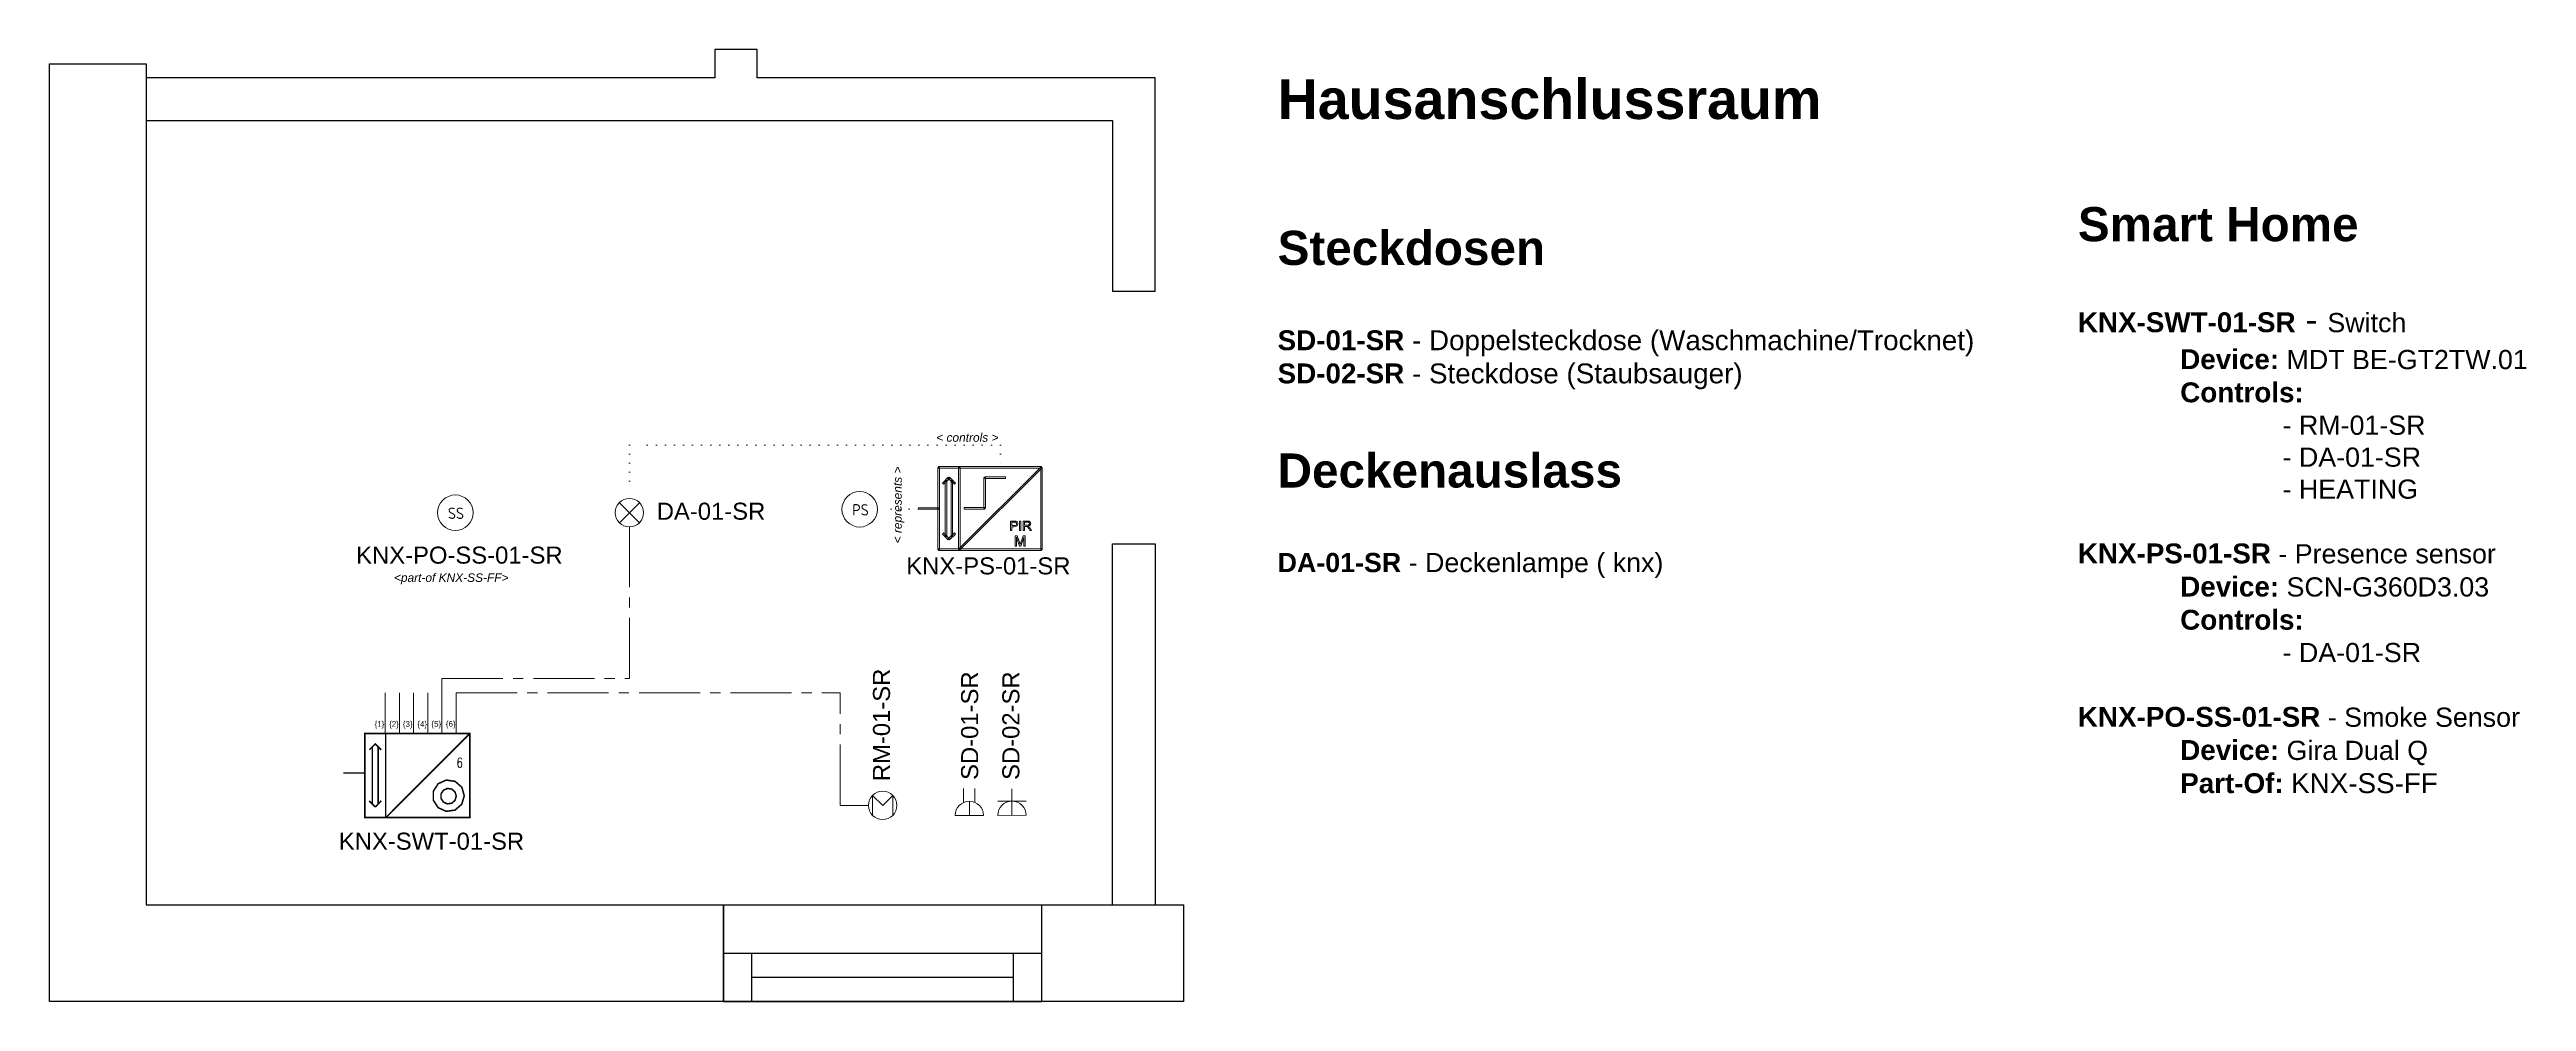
# Model space of a CAD drawing. Header units: millimetres. Extents: x 28679 to 37393, y 25427 to 28777.
import ezdxf
from ezdxf.enums import TextEntityAlignment as Align

# ---------------------------------------------------------------- set-up
doc = ezdxf.new("R2010")
doc.units = ezdxf.units.MM
doc.header["$LTSCALE"] = 10
doc.linetypes.add('AI-Linetype-20', pattern=[32.166085, 21.44411, -3.573992, 3.573992, -3.573992])
doc.linetypes.add('DOT2', pattern=[3.175, 0, -3.175])
for name, color, linetype in [('01-EG-SR-Walls', 7, 'Continuous'), ('02-EG-SR-Windows', 7, 'Continuous'), ('03-EG-SR-Outlets_Schematic', 7, 'Continuous'), ('04-EG-SR-Light_Schematic', 7, 'Continuous'), ('05-EG-SR-Misc_Schematic', 7, 'Continuous'), ('06-EG-SR-Smart_Schematic', 7, 'Continuous'), ('07-EG-SR-Schematic_Description', 7, 'Continuous')]:
    doc.layers.add(name, color=color, linetype=linetype)
doc.styles.add('ISO Proportional', font='isocp.shx')
doc.styles.add('SN0', font='ROMANS', dxfattribs={"width": 0.002083})
doc.styles.get("Standard").update_dxf_attribs({"font": 'Arial.ttf'})

msp = doc.modelspace()

# ---------------------------------------------------------------- linework, layer by layer
at = {"layer": '01-EG-SR-Walls'}
msp.add_line((28679.4, 28727.1), (29019.4, 28727.1), dxfattribs=at)
at = {"layer": '01-EG-SR-Walls', "color": 7}
msp.add_line((29019.4, 28527.1), (29019.4, 25767.1), dxfattribs=at)
for points in [[(29019.4, 28527.1), (32419.4, 28527.1), (32419.4, 27927.1), (32569.4, 27927.1), (32569.4, 28677.1), (32419.4, 28677.1), (31169.4, 28677.1), (31169.4, 28777.1), (31019.4, 28777.1), (31019.4, 28677.1), (29019.4, 28677.1)], [(32669.4, 25427.1), (28679.4, 25427.1), (28679.4, 28727.1)], [(29019.4, 28727.1), (29019.4, 25767.1), (30019.4, 25767.1), (32669.4, 25767.1)], [(32419.4, 25767.1), (32419.4, 27037.1), (32569.4, 27037.1), (32569.4, 25767.1)], [(32669.4, 25427.1), (32669.4, 25767.1)]]:
    msp.add_lwpolyline(points, dxfattribs=at)
at = {"layer": '02-EG-SR-Windows'}
for p, q in [((31050.4, 25427.1), (31050.4, 25767.1)), ((32170.4, 25427.1), (32170.4, 25767.1)), ((31050.4, 25597.1), (32170.4, 25597.1)), ((31150.4, 25427.1), (31150.4, 25597.1)), ((32070.4, 25427.1), (32070.4, 25597.1)), ((31150.4, 25512.1), (32070.4, 25512.1))]:
    msp.add_line(p, q, dxfattribs=at)
at = {"layer": '02-EG-SR-Windows', "color": 7}
for p, q in [((31050.4, 25767.1), (31050.4, 25427.1)), ((31050.4, 25767.1), (32170.4, 25767.1)), ((31050.4, 25427.1), (32170.4, 25427.1))]:
    msp.add_line(p, q, dxfattribs=at)
at = {"layer": '03-EG-SR-Outlets_Schematic', "color": 7, "lineweight": 20}
for p, q in [((31895.2, 26127.5), (31895.2, 26176.2)), ((31934.8, 26127.8), (31934.8, 26176.2)), ((32065.3, 26082), (32064.3, 26175.9)), ((31865.3, 26081.7), (31965.3, 26081.7)), ((31915.3, 26131.7), (31915.3, 26081.7)), ((32015.1, 26131.7), (32115.1, 26132.3)), ((32015.3, 26081.7), (32115.3, 26082.3))]:
    msp.add_line(p, q, dxfattribs=at)
for centre, start, end in [((31915.3, 26081.7), 0, 180), ((32065.3, 26082), 0.31776, 180.31776)]:
    msp.add_arc(centre, 50, start, end, dxfattribs=at)
at = {"layer": '04-EG-SR-Light_Schematic', "color": 7, "lineweight": 20}
for p, q in [((30684.1, 27111.7), (30754.8, 27182.4)), ((30684.1, 27182.4), (30754.8, 27111.7))]:
    msp.add_line(p, q, dxfattribs=at)
msp.add_circle((30719.4, 27147.1), 50, dxfattribs=at)
at = {"layer": '05-EG-SR-Misc_Schematic', "color": 7, "lineweight": 15}
for p, q in [((31610.4, 26117.1), (31575.1, 26152.4)), ((31575.1, 26152.4), (31575.1, 26081.7)), ((31645.8, 26152.4), (31610.4, 26117.1)), ((31645.8, 26152.4), (31645.8, 26081.7))]:
    msp.add_line(p, q, dxfattribs=at)
msp.add_circle((31610.4, 26117.1), 50, dxfattribs=at)
at = {"layer": '06-EG-SR-Smart_Schematic', "color": 3, "linetype": 'AI-Linetype-20', "lineweight": 15}
for p, q in [((30719.4, 26563.2), (30719.4, 27097.1)), ((29860.1, 26370.4), (29860.1, 26513.2)), ((29910.1, 26370.4), (29910.1, 26513.2)), ((29960.1, 26370.4), (29960.1, 26513.2)), ((30010.1, 26370.4), (30010.1, 26513.2)), ((30060.1, 26370.4), (30060.1, 26563.2)), ((30060.1, 26563.2), (30719.4, 26563.2)), ((30110.1, 26370.4), (30110.1, 26513.2)), ((30110.1, 26513.2), (31460.4, 26513.2)), ((31460.4, 26117.1), (31460.4, 26513.2)), ((31460.4, 26117.1), (31560.4, 26117.1))]:
    msp.add_line(p, q, dxfattribs=at)
at = {"layer": '06-EG-SR-Smart_Schematic', "color": 7, "linetype": 'DOT2', "lineweight": 15}
for points in [[(32024.5, 27385.3), (30719.4, 27385.3)], [(30719.4, 27385.3), (30719.4, 27197.1)], [(32024.5, 27385.3), (32024.5, 27306.6)], [(31736, 27159.2), (31592.1, 27159.2)]]:
    msp.add_lwpolyline(points, dxfattribs=at)
at = {"layer": '06-EG-SR-Smart_Schematic', "color": 7, "linetype": 'Continuous', "lineweight": 15, "const_width": 5.48}
for points in [[(29788.5, 26370.4), (29862.1, 26370.4), (29862.1, 26074.5), (29788.5, 26074.5), (29788.5, 26370.4)], [(29825.3, 26333.6), (29804.1, 26312.5), (29825.3, 26333.6), (29846.4, 26312.5), (29825.3, 26333.6)], [(29815.1, 26323.5), (29815.1, 26122.2)], [(29835.5, 26323.5), (29835.5, 26122.2)], [(29862.1, 26370.4), (30158.1, 26370.4), (30158.1, 26074.5), (29862.1, 26074.5), (29862.1, 26370.4)], [(30158.1, 26370.4), (29862.9, 26074.5)], [(29712.5, 26231.1), (29787.7, 26231.1)], [(30138.5, 26151.1), (30129.7, 26181.2), (30106.1, 26201.7), (30075, 26206.2), (30046.5, 26193.3), (30029.6, 26166.9), (30029.5, 26135.6), (30046.4, 26109.2), (30074.9, 26096.2), (30105.9, 26100.6), (30129.6, 26121.1), (30138.5, 26151.1), (30138.5, 26151.1)], [(30110.3, 26149.6), (30106, 26164.4), (30094.3, 26174.5), (30079, 26176.8), (30065, 26170.4), (30056.6, 26157.4), (30056.6, 26141.9), (30064.9, 26128.9), (30079, 26122.5), (30094.3, 26124.7), (30105.9, 26134.8), (30110.3, 26149.6), (30110.3, 26149.6)], [(29825.3, 26111.3), (29804.1, 26133.2)], [(29846.4, 26133.2), (29825.3, 26111.3)]]:
    msp.add_lwpolyline(points, dxfattribs=at)
at = {"layer": '06-EG-SR-Smart_Schematic', "color": 7, "lineweight": 15}
for centre in [(30106.9, 27147.1), (31529.6, 27159.2)]:
    msp.add_circle(centre, 62.5, dxfattribs=at)
at = {"layer": '06-EG-SR-Smart_Schematic', "color": 7, "linetype": 'Continuous', "lineweight": 15}
for points, knots in [([(31809.8, 27017.3), (31809.8, 27017.3), (31804.5, 27017.3), (31804.5, 27017.3), (31804.5, 27017.3), (31804.5, 27017.3), (31804.5, 27306.6), (31804.5, 27306.6), (31804.5, 27306.6), (31804.5, 27306.6), (31809.8, 27306.6), (31809.8, 27306.6), (31809.8, 27306.6), (31809.8, 27306.6), (31809.8, 27017.3), (31809.8, 27017.3)], [0, 0, 0, 0, 0.2, 0.2, 0.2, 0.2, 0.4, 0.4, 0.4, 0.4, 0.6, 0.6, 0.6, 0.6, 1, 1, 1, 1]), ([(31807.2, 27303.9), (31807.2, 27303.9), (31807.2, 27309.2), (31807.2, 27309.2), (31807.2, 27309.2), (31807.2, 27309.2), (31879.9, 27309.2), (31879.9, 27309.2), (31879.9, 27309.2), (31879.9, 27309.2), (31879.9, 27303.9), (31879.9, 27303.9), (31879.9, 27303.9), (31879.9, 27303.9), (31807.2, 27303.9), (31807.2, 27303.9)], [0, 0, 0, 0, 0.2, 0.2, 0.2, 0.2, 0.4, 0.4, 0.4, 0.4, 0.6, 0.6, 0.6, 0.6, 1, 1, 1, 1]), ([(31882.5, 27017.3), (31882.5, 27017.3), (31877.2, 27017.3), (31877.2, 27017.3), (31877.2, 27017.3), (31877.2, 27017.3), (31877.2, 27306.6), (31877.2, 27306.6), (31877.2, 27306.6), (31877.2, 27306.6), (31882.5, 27306.6), (31882.5, 27306.6), (31882.5, 27306.6), (31882.5, 27306.6), (31882.5, 27017.3), (31882.5, 27017.3)], [0, 0, 0, 0, 0.2, 0.2, 0.2, 0.2, 0.4, 0.4, 0.4, 0.4, 0.6, 0.6, 0.6, 0.6, 1, 1, 1, 1]), ([(31877.2, 27306.6), (31877.2, 27306.6), (31882.5, 27306.6), (31882.5, 27306.6), (31882.5, 27306.6), (31882.5, 27306.6), (31882.5, 27017.3), (31882.5, 27017.3), (31882.5, 27017.3), (31882.5, 27017.3), (31877.2, 27017.3), (31877.2, 27017.3), (31877.2, 27017.3), (31877.2, 27017.3), (31877.2, 27306.6), (31877.2, 27306.6)], [0, 0, 0, 0, 0.2, 0.2, 0.2, 0.2, 0.4, 0.4, 0.4, 0.4, 0.6, 0.6, 0.6, 0.6, 1, 1, 1, 1]), ([(32166.5, 27307.7), (32166.5, 27307.7), (32170.3, 27303.9), (32170.3, 27303.9), (32170.3, 27303.9), (32170.3, 27303.9), (31883.3, 27017.7), (31883.3, 27017.7), (31883.3, 27017.7), (31883.3, 27017.7), (31879.5, 27021.5), (31879.5, 27021.5), (31879.5, 27021.5), (31879.5, 27021.5), (32166.5, 27307.7), (32166.5, 27307.7)], [0, 0, 0, 0, 0.2, 0.2, 0.2, 0.2, 0.4, 0.4, 0.4, 0.4, 0.6, 0.6, 0.6, 0.6, 1, 1, 1, 1]), ([(31879.9, 27303.9), (31879.9, 27303.9), (31879.9, 27309.2), (31879.9, 27309.2), (31879.9, 27309.2), (31879.9, 27309.2), (32169.1, 27309.2), (32169.1, 27309.2), (32169.1, 27309.2), (32169.1, 27309.2), (32169.1, 27303.9), (32169.1, 27303.9), (32169.1, 27303.9), (32169.1, 27303.9), (31879.9, 27303.9), (31879.9, 27303.9)], [0, 0, 0, 0, 0.2, 0.2, 0.2, 0.2, 0.4, 0.4, 0.4, 0.4, 0.6, 0.6, 0.6, 0.6, 1, 1, 1, 1]), ([(32166.5, 27306.6), (32166.5, 27306.6), (32171.8, 27306.6), (32171.8, 27306.6), (32171.8, 27306.6), (32171.8, 27306.6), (32171.8, 27017.3), (32171.8, 27017.3), (32171.8, 27017.3), (32171.8, 27017.3), (32166.5, 27017.3), (32166.5, 27017.3), (32166.5, 27017.3), (32166.5, 27017.3), (32166.5, 27306.6), (32166.5, 27306.6)], [0, 0, 0, 0, 0.2, 0.2, 0.2, 0.2, 0.4, 0.4, 0.4, 0.4, 0.6, 0.6, 0.6, 0.6, 1, 1, 1, 1]), ([(31824.4, 27247.3), (31824.4, 27247.3), (31820.5, 27251), (31820.5, 27251), (31820.5, 27251), (31820.5, 27251), (31841.2, 27272.5), (31841.2, 27272.5), (31841.2, 27272.5), (31841.2, 27272.5), (31845.1, 27268.7), (31845.1, 27268.7), (31845.1, 27268.7), (31845.1, 27268.7), (31824.4, 27247.3), (31824.4, 27247.3)], [0, 0, 0, 0, 0.2, 0.2, 0.2, 0.2, 0.4, 0.4, 0.4, 0.4, 0.6, 0.6, 0.6, 0.6, 1, 1, 1, 1]), ([(31841.2, 27271.7), (31841.2, 27271.7), (31845, 27267.9), (31845, 27267.9), (31845, 27267.9), (31845, 27267.9), (31824.4, 27247.3), (31824.4, 27247.3), (31824.4, 27247.3), (31824.4, 27247.3), (31820.6, 27251.1), (31820.6, 27251.1), (31820.6, 27251.1), (31820.6, 27251.1), (31841.2, 27271.7), (31841.2, 27271.7)], [0, 0, 0, 0, 0.2, 0.2, 0.2, 0.2, 0.4, 0.4, 0.4, 0.4, 0.6, 0.6, 0.6, 0.6, 1, 1, 1, 1]), ([(31830.5, 27259.9), (31830.5, 27259.9), (31835.9, 27259.9), (31835.9, 27259.9), (31835.9, 27259.9), (31835.9, 27259.9), (31835.9, 27063.2), (31835.9, 27063.2), (31835.9, 27063.2), (31835.9, 27063.2), (31830.5, 27063.2), (31830.5, 27063.2), (31830.5, 27063.2), (31830.5, 27063.2), (31830.5, 27259.9), (31830.5, 27259.9)], [0, 0, 0, 0, 0.2, 0.2, 0.2, 0.2, 0.4, 0.4, 0.4, 0.4, 0.6, 0.6, 0.6, 0.6, 1, 1, 1, 1]), ([(31841.2, 27268.7), (31841.2, 27268.7), (31845, 27272.5), (31845, 27272.5), (31845, 27272.5), (31845, 27272.5), (31866.5, 27251.1), (31866.5, 27251.1), (31866.5, 27251.1), (31866.5, 27251.1), (31862.7, 27247.3), (31862.7, 27247.3), (31862.7, 27247.3), (31862.7, 27247.3), (31841.2, 27268.7), (31841.2, 27268.7)], [0, 0, 0, 0, 0.2, 0.2, 0.2, 0.2, 0.4, 0.4, 0.4, 0.4, 0.6, 0.6, 0.6, 0.6, 1, 1, 1, 1]), ([(31866.4, 27251.1), (31866.4, 27251.1), (31862.7, 27247.2), (31862.7, 27247.2), (31862.7, 27247.2), (31862.7, 27247.2), (31841.3, 27267.9), (31841.3, 27267.9), (31841.3, 27267.9), (31841.3, 27267.9), (31845, 27271.8), (31845, 27271.8), (31845, 27271.8), (31845, 27271.8), (31866.4, 27251.1), (31866.4, 27251.1)], [0, 0, 0, 0, 0.2, 0.2, 0.2, 0.2, 0.4, 0.4, 0.4, 0.4, 0.6, 0.6, 0.6, 0.6, 1, 1, 1, 1]), ([(31851.2, 27259.9), (31851.2, 27259.9), (31856.5, 27259.9), (31856.5, 27259.9), (31856.5, 27259.9), (31856.5, 27259.9), (31856.5, 27063.2), (31856.5, 27063.2), (31856.5, 27063.2), (31856.5, 27063.2), (31851.2, 27063.2), (31851.2, 27063.2), (31851.2, 27063.2), (31851.2, 27063.2), (31851.2, 27259.9), (31851.2, 27259.9)], [0, 0, 0, 0, 0.2, 0.2, 0.2, 0.2, 0.4, 0.4, 0.4, 0.4, 0.6, 0.6, 0.6, 0.6, 1, 1, 1, 1]), ([(31972.1, 27162.7), (31972.1, 27162.7), (31966.7, 27162.7), (31966.7, 27162.7), (31966.7, 27162.7), (31966.7, 27162.7), (31966.7, 27270.6), (31966.7, 27270.6), (31966.7, 27270.6), (31966.7, 27270.6), (31972.1, 27270.6), (31972.1, 27270.6), (31972.1, 27270.6), (31972.1, 27270.6), (31972.1, 27162.7), (31972.1, 27162.7)], [0, 0, 0, 0, 0.2, 0.2, 0.2, 0.2, 0.4, 0.4, 0.4, 0.4, 0.6, 0.6, 0.6, 0.6, 1, 1, 1, 1]), ([(31969.4, 27267.9), (31969.4, 27267.9), (31969.4, 27273.3), (31969.4, 27273.3), (31969.4, 27273.3), (31969.4, 27273.3), (32042.1, 27273.3), (32042.1, 27273.3), (32042.1, 27273.3), (32042.1, 27273.3), (32042.1, 27267.9), (32042.1, 27267.9), (32042.1, 27267.9), (32042.1, 27267.9), (31969.4, 27267.9), (31969.4, 27267.9)], [0, 0, 0, 0, 0.2, 0.2, 0.2, 0.2, 0.4, 0.4, 0.4, 0.4, 0.6, 0.6, 0.6, 0.6, 1, 1, 1, 1]), ([(31736, 27159.2), (31736, 27159.2), (31736, 27164.6), (31736, 27164.6), (31736, 27164.6), (31736, 27164.6), (31807.9, 27164.6), (31807.9, 27164.6), (31807.9, 27164.6), (31807.9, 27164.6), (31807.9, 27159.2), (31807.9, 27159.2), (31807.9, 27159.2), (31807.9, 27159.2), (31736, 27159.2), (31736, 27159.2)], [0, 0, 0, 0, 0.2, 0.2, 0.2, 0.2, 0.4, 0.4, 0.4, 0.4, 0.6, 0.6, 0.6, 0.6, 1, 1, 1, 1]), ([(31897.5, 27160), (31897.5, 27160), (31897.5, 27165.4), (31897.5, 27165.4), (31897.5, 27165.4), (31897.5, 27165.4), (31969.4, 27165.4), (31969.4, 27165.4), (31969.4, 27165.4), (31969.4, 27165.4), (31969.4, 27160), (31969.4, 27160), (31969.4, 27160), (31969.4, 27160), (31897.5, 27160), (31897.5, 27160)], [0, 0, 0, 0, 0.2, 0.2, 0.2, 0.2, 0.4, 0.4, 0.4, 0.4, 0.6, 0.6, 0.6, 0.6, 1, 1, 1, 1]), ([(32060.3, 27084.2), (32060.3, 27084.2), (32060.3, 27117.7), (32060.3, 27117.7), (32060.3, 27117.7), (32060.3, 27117.7), (32073, 27117.7), (32073, 27117.7), (32073, 27117.7), (32075.2, 27117.7), (32076.9, 27117.6), (32078, 27117.4), (32078, 27117.4), (32079.7, 27117.1), (32081.1, 27116.6), (32082.2, 27115.8), (32082.2, 27115.8), (32083.3, 27115.1), (32084.2, 27114), (32084.9, 27112.6), (32084.9, 27112.6), (32085.5, 27111.2), (32085.9, 27109.7), (32085.9, 27108), (32085.9, 27108), (32085.9, 27105.2), (32085, 27102.8), (32083.2, 27100.8), (32083.2, 27100.8), (32081.3, 27098.8), (32078.1, 27097.9), (32073.3, 27097.9), (32073.3, 27097.9), (32073.3, 27097.9), (32064.8, 27097.9), (32064.8, 27097.9), (32064.8, 27097.9), (32064.8, 27097.9), (32064.8, 27084.2), (32064.8, 27084.2), (32064.8, 27084.2), (32064.8, 27084.2), (32060.3, 27084.2), (32060.3, 27084.2)], [0, 0, 0, 0, 0.083333, 0.083333, 0.083333, 0.083333, 0.166667, 0.166667, 0.166667, 0.166667, 0.25, 0.25, 0.25, 0.25, 0.333333, 0.333333, 0.333333, 0.333333, 0.416667, 0.416667, 0.416667, 0.416667, 0.5, 0.5, 0.5, 0.5, 0.583333, 0.583333, 0.583333, 0.583333, 0.666667, 0.666667, 0.666667, 0.666667, 0.75, 0.75, 0.75, 0.75, 0.833333, 0.833333, 0.833333, 0.833333, 1, 1, 1, 1]), ([(32064.8, 27101.8), (32064.8, 27101.8), (32073.4, 27101.8), (32073.4, 27101.8), (32073.4, 27101.8), (32076.3, 27101.8), (32078.3, 27102.3), (32079.5, 27103.4), (32079.5, 27103.4), (32080.7, 27104.5), (32081.3, 27106), (32081.3, 27107.9), (32081.3, 27107.9), (32081.3, 27109.3), (32081, 27110.5), (32080.2, 27111.5), (32080.2, 27111.5), (32079.5, 27112.5), (32078.6, 27113.2), (32077.5, 27113.5), (32077.5, 27113.5), (32076.7, 27113.7), (32075.3, 27113.8), (32073.3, 27113.8), (32073.3, 27113.8), (32073.3, 27113.8), (32064.8, 27113.8), (32064.8, 27113.8), (32064.8, 27113.8), (32064.8, 27113.8), (32064.8, 27101.8), (32064.8, 27101.8)], [0, 0, 0, 0, 0.111111, 0.111111, 0.111111, 0.111111, 0.222222, 0.222222, 0.222222, 0.222222, 0.333333, 0.333333, 0.333333, 0.333333, 0.444444, 0.444444, 0.444444, 0.444444, 0.555556, 0.555556, 0.555556, 0.555556, 0.666667, 0.666667, 0.666667, 0.666667, 0.777778, 0.777778, 0.777778, 0.777778, 1, 1, 1, 1]), ([(32092.3, 27084.2), (32092.3, 27084.2), (32092.3, 27117.7), (32092.3, 27117.7), (32092.3, 27117.7), (32092.3, 27117.7), (32096.7, 27117.7), (32096.7, 27117.7), (32096.7, 27117.7), (32096.7, 27117.7), (32096.7, 27084.2), (32096.7, 27084.2), (32096.7, 27084.2), (32096.7, 27084.2), (32092.3, 27084.2), (32092.3, 27084.2)], [0, 0, 0, 0, 0.2, 0.2, 0.2, 0.2, 0.4, 0.4, 0.4, 0.4, 0.6, 0.6, 0.6, 0.6, 1, 1, 1, 1]), ([(32104.6, 27084.2), (32104.6, 27084.2), (32104.6, 27117.7), (32104.6, 27117.7), (32104.6, 27117.7), (32104.6, 27117.7), (32119.4, 27117.7), (32119.4, 27117.7), (32119.4, 27117.7), (32122.4, 27117.7), (32124.7, 27117.4), (32126.2, 27116.8), (32126.2, 27116.8), (32127.8, 27116.2), (32129, 27115.2), (32130, 27113.6), (32130, 27113.6), (32130.9, 27112.1), (32131.3, 27110.4), (32131.3, 27108.6), (32131.3, 27108.6), (32131.3, 27106.2), (32130.6, 27104.2), (32129, 27102.6), (32129, 27102.6), (32127.5, 27101), (32125.1, 27099.9), (32121.9, 27099.5), (32121.9, 27099.5), (32123.1, 27098.9), (32124, 27098.4), (32124.6, 27097.8), (32124.6, 27097.8), (32125.9, 27096.6), (32127.1, 27095.1), (32128.3, 27093.4), (32128.3, 27093.4), (32128.3, 27093.4), (32134.1, 27084.2), (32134.1, 27084.2), (32134.1, 27084.2), (32134.1, 27084.2), (32128.5, 27084.2), (32128.5, 27084.2), (32128.5, 27084.2), (32128.5, 27084.2), (32124.1, 27091.2), (32124.1, 27091.2), (32124.1, 27091.2), (32122.8, 27093.2), (32121.7, 27094.8), (32120.9, 27095.8), (32120.9, 27095.8), (32120, 27096.9), (32119.3, 27097.6), (32118.6, 27098.1), (32118.6, 27098.1), (32118, 27098.5), (32117.3, 27098.8), (32116.6, 27099), (32116.6, 27099), (32116.1, 27099.1), (32115.3, 27099.1), (32114.1, 27099.1), (32114.1, 27099.1), (32114.1, 27099.1), (32109, 27099.1), (32109, 27099.1), (32109, 27099.1), (32109, 27099.1), (32109, 27084.2), (32109, 27084.2), (32109, 27084.2), (32109, 27084.2), (32104.6, 27084.2), (32104.6, 27084.2)], [0, 0, 0, 0, 0.05, 0.05, 0.05, 0.05, 0.1, 0.1, 0.1, 0.1, 0.15, 0.15, 0.15, 0.15, 0.2, 0.2, 0.2, 0.2, 0.25, 0.25, 0.25, 0.25, 0.3, 0.3, 0.3, 0.3, 0.35, 0.35, 0.35, 0.35, 0.4, 0.4, 0.4, 0.4, 0.45, 0.45, 0.45, 0.45, 0.5, 0.5, 0.5, 0.5, 0.55, 0.55, 0.55, 0.55, 0.6, 0.6, 0.6, 0.6, 0.65, 0.65, 0.65, 0.65, 0.7, 0.7, 0.7, 0.7, 0.75, 0.75, 0.75, 0.75, 0.8, 0.8, 0.8, 0.8, 0.85, 0.85, 0.85, 0.85, 0.9, 0.9, 0.9, 0.9, 1, 1, 1, 1]), ([(32109, 27102.9), (32109, 27102.9), (32118.5, 27102.9), (32118.5, 27102.9), (32118.5, 27102.9), (32120.6, 27102.9), (32122.1, 27103.2), (32123.3, 27103.6), (32123.3, 27103.6), (32124.4, 27104), (32125.3, 27104.7), (32125.9, 27105.6), (32125.9, 27105.6), (32126.5, 27106.5), (32126.8, 27107.5), (32126.8, 27108.6), (32126.8, 27108.6), (32126.8, 27110.2), (32126.2, 27111.5), (32125.1, 27112.5), (32125.1, 27112.5), (32123.9, 27113.5), (32122.1, 27114), (32119.6, 27114), (32119.6, 27114), (32119.6, 27114), (32109, 27114), (32109, 27114), (32109, 27114), (32109, 27114), (32109, 27102.9), (32109, 27102.9)], [0, 0, 0, 0, 0.111111, 0.111111, 0.111111, 0.111111, 0.222222, 0.222222, 0.222222, 0.222222, 0.333333, 0.333333, 0.333333, 0.333333, 0.444444, 0.444444, 0.444444, 0.444444, 0.555556, 0.555556, 0.555556, 0.555556, 0.666667, 0.666667, 0.666667, 0.666667, 0.777778, 0.777778, 0.777778, 0.777778, 1, 1, 1, 1]), ([(31879.9, 27020), (31879.9, 27020), (31879.9, 27014.6), (31879.9, 27014.6), (31879.9, 27014.6), (31879.9, 27014.6), (31807.2, 27014.6), (31807.2, 27014.6), (31807.2, 27014.6), (31807.2, 27014.6), (31807.2, 27020), (31807.2, 27020), (31807.2, 27020), (31807.2, 27020), (31879.9, 27020), (31879.9, 27020)], [0, 0, 0, 0, 0.2, 0.2, 0.2, 0.2, 0.4, 0.4, 0.4, 0.4, 0.6, 0.6, 0.6, 0.6, 1, 1, 1, 1]), ([(31845, 27055.1), (31845, 27055.1), (31841.2, 27051.4), (31841.2, 27051.4), (31841.2, 27051.4), (31841.2, 27051.4), (31820.6, 27072), (31820.6, 27072), (31820.6, 27072), (31820.6, 27072), (31824.4, 27075.8), (31824.4, 27075.8), (31824.4, 27075.8), (31824.4, 27075.8), (31845, 27055.1), (31845, 27055.1)], [0, 0, 0, 0, 0.2, 0.2, 0.2, 0.2, 0.4, 0.4, 0.4, 0.4, 0.6, 0.6, 0.6, 0.6, 1, 1, 1, 1]), ([(31862.7, 27075.8), (31862.7, 27075.8), (31866.4, 27072), (31866.4, 27072), (31866.4, 27072), (31866.4, 27072), (31845, 27051.3), (31845, 27051.3), (31845, 27051.3), (31845, 27051.3), (31841.3, 27055.2), (31841.3, 27055.2), (31841.3, 27055.2), (31841.3, 27055.2), (31862.7, 27075.8), (31862.7, 27075.8)], [0, 0, 0, 0, 0.2, 0.2, 0.2, 0.2, 0.4, 0.4, 0.4, 0.4, 0.6, 0.6, 0.6, 0.6, 1, 1, 1, 1]), ([(32169.1, 27020), (32169.1, 27020), (32169.1, 27014.6), (32169.1, 27014.6), (32169.1, 27014.6), (32169.1, 27014.6), (31879.9, 27014.6), (31879.9, 27014.6), (31879.9, 27014.6), (31879.9, 27014.6), (31879.9, 27020), (31879.9, 27020), (31879.9, 27020), (31879.9, 27020), (32169.1, 27020), (32169.1, 27020)], [0, 0, 0, 0, 0.2, 0.2, 0.2, 0.2, 0.4, 0.4, 0.4, 0.4, 0.6, 0.6, 0.6, 0.6, 1, 1, 1, 1]), ([(32076.6, 27029.8), (32076.6, 27029.8), (32076.6, 27066.2), (32076.6, 27066.2), (32076.6, 27066.2), (32076.6, 27066.2), (32083.8, 27066.2), (32083.8, 27066.2), (32083.8, 27066.2), (32083.8, 27066.2), (32092.4, 27040.4), (32092.4, 27040.4), (32092.4, 27040.4), (32093.2, 27038), (32093.8, 27036.2), (32094.2, 27035), (32094.2, 27035), (32094.6, 27036.4), (32095.2, 27038.3), (32096.1, 27040.9), (32096.1, 27040.9), (32096.1, 27040.9), (32104.9, 27066.2), (32104.9, 27066.2), (32104.9, 27066.2), (32104.9, 27066.2), (32111.4, 27066.2), (32111.4, 27066.2), (32111.4, 27066.2), (32111.4, 27066.2), (32111.4, 27029.8), (32111.4, 27029.8), (32111.4, 27029.8), (32111.4, 27029.8), (32106.7, 27029.8), (32106.7, 27029.8), (32106.7, 27029.8), (32106.7, 27029.8), (32106.7, 27060.3), (32106.7, 27060.3), (32106.7, 27060.3), (32106.7, 27060.3), (32096.1, 27029.8), (32096.1, 27029.8), (32096.1, 27029.8), (32096.1, 27029.8), (32091.7, 27029.8), (32091.7, 27029.8), (32091.7, 27029.8), (32091.7, 27029.8), (32081.2, 27060.8), (32081.2, 27060.8), (32081.2, 27060.8), (32081.2, 27060.8), (32081.2, 27029.8), (32081.2, 27029.8), (32081.2, 27029.8), (32081.2, 27029.8), (32076.6, 27029.8), (32076.6, 27029.8)], [0, 0, 0, 0, 0.0625, 0.0625, 0.0625, 0.0625, 0.125, 0.125, 0.125, 0.125, 0.1875, 0.1875, 0.1875, 0.1875, 0.25, 0.25, 0.25, 0.25, 0.3125, 0.3125, 0.3125, 0.3125, 0.375, 0.375, 0.375, 0.375, 0.4375, 0.4375, 0.4375, 0.4375, 0.5, 0.5, 0.5, 0.5, 0.5625, 0.5625, 0.5625, 0.5625, 0.625, 0.625, 0.625, 0.625, 0.6875, 0.6875, 0.6875, 0.6875, 0.75, 0.75, 0.75, 0.75, 0.8125, 0.8125, 0.8125, 0.8125, 0.875, 0.875, 0.875, 0.875, 1, 1, 1, 1])]:
    msp.add_open_spline(points, degree=3, knots=knots, dxfattribs=at)

# ---------------------------------------------------------------- texts
at = {"layer": '03-EG-SR-Outlets_Schematic', "color": 7, "char_height": 60, "attachment_point": 1, "rotation": 90}
for s, insert in [('SD-01-SR', (31886.3, 26206.8)), ('SD-02-SR', (32031.3, 26206.8))]:
    msp.add_mtext_dynamic_manual_height_columns(s, width=466, gutter_width=12.5, heights=[0], dxfattribs=dict(at, insert=insert))
at = {"layer": '04-EG-SR-Light_Schematic', "color": 7, "insert": (30815.6, 27182.4), "char_height": 60, "attachment_point": 1}
msp.add_mtext_dynamic_manual_height_columns('DA-01-SR', width=466, gutter_width=12.5, heights=[0], dxfattribs=at)
at = {"layer": '05-EG-SR-Misc_Schematic', "color": 7, "lineweight": 15, "insert": (31576.2, 26202.5), "char_height": 60, "attachment_point": 1, "rotation": 90}
msp.add_mtext_dynamic_manual_height_columns('\\pxt6;RM-01-SR', width=391, gutter_width=12.5, heights=[0], dxfattribs=at)
at = {"layer": '06-EG-SR-Smart_Schematic', "color": 7, "linetype": 'Continuous', "lineweight": 15, "style": 'SN0', "width": 0.758019}
msp.add_text('6', height=34.5, dxfattribs=at).set_placement((30111.9, 26250.2), (30133, 26250.2), align=Align.FIT)
at = {"layer": '06-EG-SR-Smart_Schematic', "color": 7, "insert": (35815.1, 28672.5), "char_height": 90, "attachment_point": 1}
msp.add_mtext_dynamic_manual_height_columns('{\\fArial|b1|i0|c0|p34;\\H1.55556x;  }\\P\\P\\P{\\fArial|b1|i0|c0|p34;\\H1.33333x;Smart Home\\H0.75x;\\P}\\P{\\fArial|b1|i0|c0|p34;\\H0.77778x;KNX-SWT-01-SR} - {\\H0.75x;Switch\\P^I\\fArial|b1|i0|c0|p34;\\H1.03704x;Device:\\fArial|b0|i0|c0|p34;\\H0.96429x; MDT BE-GT2TW.01\\P^I\\fArial|b1|i0|c0|p34;\\H1.03704x;Controls:\\fArial|b0|i0|c0|p34;\\H0.96429x;\\P^I^I- RM-01-SR\\P^I^I- DA-01-SR\\P^I^I- HEATING\\P\\P\\fArial|b1|i0|c0|p34;\\H1.03702x;KNX-PS-01-SR\\fArial|b0|i0|c0|p34;\\H0.9643x; - Presence sensor\\P^I\\fArial|b1|i0|c0|p34;\\H1.03703x;Device:\\fArial|b0|i0|c0|p34;\\H0.96429x; SCN-G360D3.03\\P^I\\fArial|b1|i0|c0|p34;\\H1.03703x;Controls:\\P\\fArial|b0|i0|c0|p34;\\H0.96429x;^I^I- \\H0.99999x;DA-01-SR\\H1.00001x;\\P^I\\P\\fArial|b1|i0|c0|p34;\\H1.03701x;KNX-PO-SS-01-SR\\fArial|b0|i0|c0|p34;\\H0.9643x; - Smoke Sensor\\P^I\\fArial|b1|i0|c0|p34;\\H1.03703x;Device:\\fArial|b0|i0|c0|p34;\\H0.96429x; Gira Dual Q\\P^I\\fArial|b1|i0|c0|p34;\\H1.03704x;Part-Of:\\fArial|b0|i0|c0|p34;\\H0.96428x; \\H1.03703x;KNX-SS-FF}', width=3565, gutter_width=12.5, heights=[0], dxfattribs=at)
at = {"layer": '06-EG-SR-Smart_Schematic', "color": 7, "lineweight": 15, "attachment_point": 1}
for s, width, insert, char_height in [('\\pxi-3,l4,t4;{\\fArial|b0|i1|c0|p34;< controls >}', 278.644, (31768.8, 27426.8), 30), ('KNX-PO-SS-01-SR', 435, (29758, 27027.9), 60), ('\\pxi-3,l4,t4;{\\fArial|b0|i1|c0|p34;<part-of KNX-SS-FF>}', 486, (29861.1, 26933.6), 30), ('KNX-PS-01-SR', 499.381, (31693.5, 26990), 60), ('\\{1\\}', 36, (29823, 26413.7), 20), ('\\{2\\}', 36, (29874, 26413.7), 20), ('\\{3\\}', 36, (29922.4, 26413.7), 20), ('\\{4\\}', 36, (29973.6, 26413.7), 20), ('\\{5\\}', 36, (30023, 26414), 20), ('\\{6\\}', 36, (30073.7, 26414), 20), ('KNX-SWT-01-SR', 597, (29697.2, 26021.2), 60)]:
    msp.add_mtext_dynamic_manual_height_columns(s, width=width, gutter_width=12.5, heights=[0], dxfattribs=dict(at, insert=insert, char_height=char_height))
at = {"layer": '06-EG-SR-Smart_Schematic', "color": 7, "lineweight": 15, "insert": (31647.4, 27009.3), "char_height": 30, "attachment_point": 1, "rotation": 90}
msp.add_mtext_dynamic_manual_height_columns('\\pxi-3,l4,t4;{\\fArial|b0|i1|c0|p34;< represents >}', width=329, gutter_width=12.5, heights=[0], dxfattribs=at)
at = {"layer": '06-EG-SR-Smart_Schematic', "color": 7, "lineweight": 15, "char_height": 40, "attachment_point": 1, "style": 'ISO Proportional'}
for s, insert in [('SS', (30080.9, 27165.1)), ('PS', (31503.6, 27177.2))]:
    msp.add_mtext_dynamic_manual_height_columns(s, width=57, gutter_width=12.5, heights=[0], dxfattribs=dict(at, insert=insert))
at = {"layer": '07-EG-SR-Schematic_Description', "color": 7, "insert": (32999.8, 28672.5), "char_height": 90, "attachment_point": 1}
msp.add_mtext_dynamic_manual_height_columns('{\\fArial|b1|i0|c0|p34;\\H1.55556x;Hausanschlussraum}\\P\\P\\P{\\fArial|b1|i0|c0|p34;\\H1.33333x;Steckdosen\\H0.75x;\\P\\fArial|b0|i0|c0|p34;\\P\\fArial|b1|i0|c0|p34;\\H0.77778x;SD-01-SR\\fArial|b0|i0|c0|p34; - Doppelsteckdose (Waschmachine/Trocknet)\\P\\fArial|b1|i0|c0|p34;SD-02-SR\\fArial|b0|i0|c0|p34; - Steckdose (Staubsauger)\\fArial|b1|i0|c0|p34;\\H1.71428x;\\P\\PDeckenauslass}\\P\\P{\\fArial|b1|i0|c0|p34;\\H0.75x;DA-01-SR\\fArial|b0|i0|c0|p34; - Deckenlampe ( knx)}', width=3338.423, gutter_width=12.5, heights=[0], dxfattribs=at)

doc.saveas('drawing.dxf')
